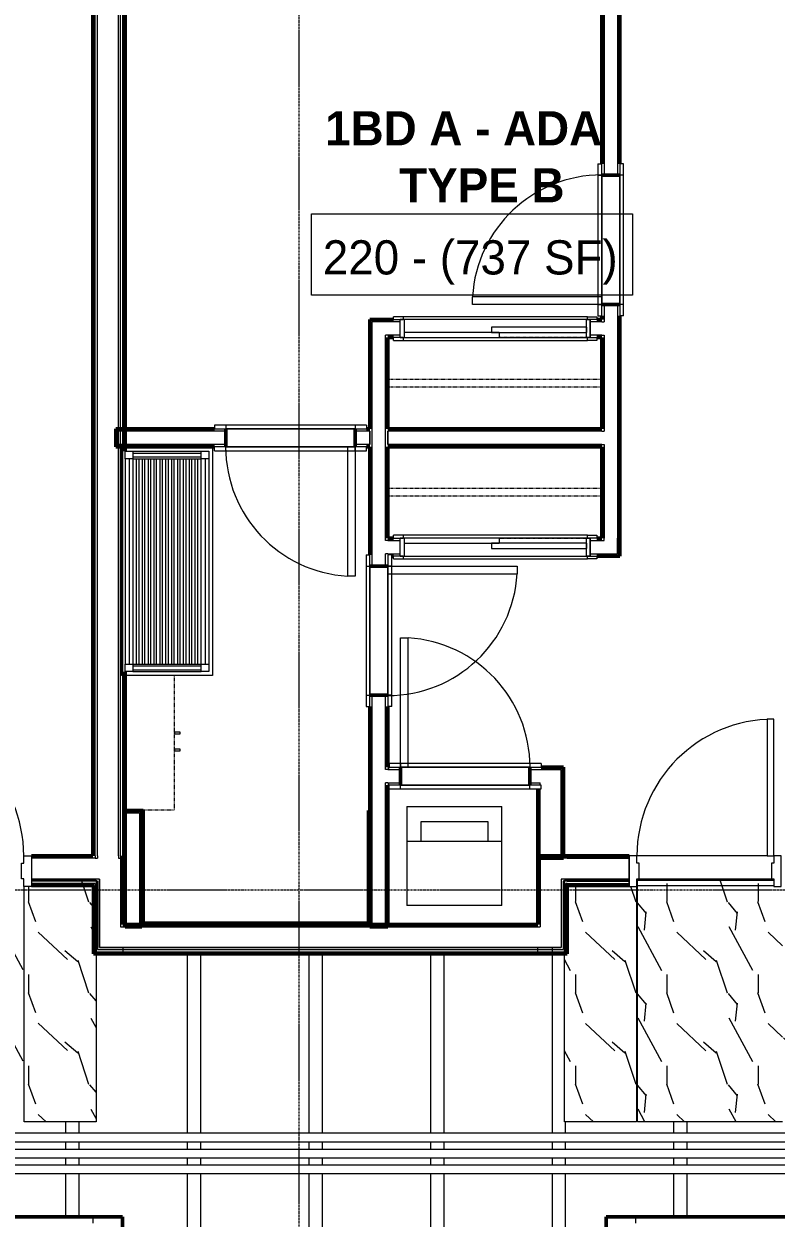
# Model space of a CAD drawing. Header units: inches. Extents: x -4235 to -464, y 9767 to 12359.
# Drawn here: x -3226.7 to -3028.8, y 10380.8 to 10695.2 of the extents above; entities that cross this region are included whole.
import ezdxf

# ---------------------------------------------------------------- set-up
doc = ezdxf.new("R2010")
doc.units = ezdxf.units.IN
doc.header["$MEASUREMENT"] = 0
doc.linetypes.add('Dash', pattern=[0.25, 0.125, -0.125])
doc.linetypes.add('Grid Line 1_2_', pattern=[0.875, 0.5, -0.125, 0.125, -0.125])
for name, color, linetype, lineweight in [('0-1', 7, 'Continuous', 5), ('0-2', 10, 'Continuous', 9), ('A-AREA-IDEN', 2, 'Continuous', 9), ('A-CLNG-1', 254, 'Continuous', 9), ('A-CLNG-2', 10, 'Continuous', 9), ('A-CLNG-PATT-1', 253, 'Continuous', 13), ('A-DOOR-1', 10, 'Continuous', 9), ('A-DOOR-2', 50, 'Continuous', 20), ('A-DOOR-FRAM-1', 10, 'Continuous', 9), ('A-DOOR-FRAM-3', 50, 'Continuous', 20), ('A-FLOR-3', 192, 'Continuous', 9), ('A-WALL-1', 7, 'Continuous', 50), ('A-WALL-2', 250, 'Continuous', 13), ('A-WALL-3', 10, 'Continuous', 9), ('A-WALL-4', 254, 'Continuous', 9), ('I-WALL-1', 7, 'Continuous', 50), ('I-WALL-2', 10, 'Continuous', 9), ('I-WALL-3', 254, 'Continuous', 9), ('P-PIPE-1', 10, 'Continuous', 9), ('P-SANR-FIXT-1', 10, 'Continuous', 9), ('Q-CASE-1', 254, 'Continuous', 9), ('Q-CASE-2', 10, 'Continuous', 9), ('Q-CASE-3', 254, 'Dash', 9), ('Q-CASE-4', 10, 'Dash', 9), ('Q-CASE-HDLN-1', 10, 'Dash', 9), ('Q-CASE-HDLN-2', 254, 'Dash', 9), ('S-BEAM', 12, 'Continuous', 9), ('S-GRID-1', 1, 'Grid Line 1_2_', 9)]:
    doc.layers.add(name, color=color, linetype=linetype, lineweight=lineweight)
doc.styles.add('Century Gothic', font='ufonts.com_century-gothic.ttf', dxfattribs={"height": 9})
doc.styles.add('Century Gothic_B', font='GOTHICB.TTF', dxfattribs={"height": 9})
pattern_1 = [(108.435, (6.24, 0), (-23.9995167, 47.999875), [9.107, -66.787]), (139.399, (3.36, 8.64), (-144.0005735, 119.9994401), [4.425, -216.844]), (136.848, (24, 11.52), (-360.00235884, 335.99803914), [10.527, -515.834]), (109.983, (16.32, 18.72), (-71.99926767, 192.0004429), [5.618, -275.295]), (90, (14.4, 0), (-24, 24), [4.8, -19.2]), (118.443, (14.4, 4.8), (168.00080613, -311.999948405), [13.101, -641.971]), (84.289, (8.16, 16.32), (-24.00143285, -215.9997167), [4.824, -236.373]), (129.806, (8.64, 21.12), (96.0006462, -119.9991583), [3.749, -183.697])]

# ---------------------------------------------------------------- blocks, each defined once
blk = doc.blocks.new('SWING - SINGLE - FLUSH - 2-10 x 6-8 - PRIVACY-3199405-BACKGROUND - RCP - 2ND FLOOR')
at = {"layer": 'A-DOOR-1'}
blk.add_arc((17, -2.38), 34.07, 180, 266.6343, dxfattribs=at)
at = {"layer": 'A-DOOR-2'}
for p, q in [((15, -2.38), (15, -36.38)), ((17, -2.38), (15, -2.38)), ((17, -2.38), (17, -36.38)), ((17, -36.38), (15, -36.38))]:
    blk.add_line(p, q, dxfattribs=at)
at = {"layer": 'A-DOOR-FRAM-1'}
for p, q in [((-17, 3.37), (-20, 3.37)), ((-20, 3.37), (-20, 2.37)), ((-17, 3.37), (-17, 2.37)), ((17, 3.37), (-17, 3.37)), ((20, 3.37), (17, 3.37)), ((17, 3.37), (17, 2.37)), ((20, 3.37), (20, 2.37)), ((-20, 2.37), (-17, 2.37)), ((-17, 2.37), (17, 2.37)), ((17, 2.37), (20, 2.37)), ((-17, -2.38), (-20, -2.38)), ((-20, -3.38), (-20, -2.38)), ((-17, -3.38), (-17, -2.38)), ((17, -2.38), (-17, -2.38)), ((20, -2.38), (17, -2.38)), ((17, -3.38), (17, -2.38)), ((20, -3.38), (20, -2.38)), ((-20, -3.38), (-17, -3.38)), ((-17, -3.38), (17, -3.38)), ((17, -3.38), (20, -3.38))]:
    blk.add_line(p, q, dxfattribs=at)
blk = doc.blocks.new('SLIDING - FLUSH - 4-0 x 6-8-3203583-BACKGROUND - RCP - 2ND FLOOR')
at = {"layer": 'A-DOOR-1'}
for p, q in [((-26.75, 2.5), (-26.75, 3.25)), ((-24.25, 3.25), (-26.75, 3.25)), ((24.25, 3.25), (-24.25, 3.25)), ((-24.25, 3.25), (-24.25, 2.5)), ((24.25, 2.5), (24.25, 3.25)), ((24.25, 3.25), (26.75, 3.25)), ((26.75, 3.25), (26.75, 2.5)), ((-26.75, 2.5), (-24.25, 2.5)), ((24, 0.5), (-1, 0.5)), ((-1, 0.5), (-1, -0.88)), ((24, 0.5), (24, -0.88)), ((26.75, 2.5), (24.25, 2.5)), ((-26.75, -3), (-26.75, -2.25)), ((-24.25, -2.25), (-26.75, -2.25)), ((-26.75, -3), (-24.25, -3)), ((-24.25, -2.25), (-24.25, -3)), ((-24.25, -3), (24.25, -3)), ((1, -0.88), (-24, -0.88)), ((-24, -0.88), (-24, -2.25)), ((-24, -2.25), (1, -2.25)), ((-1, -0.88), (24, -0.88)), ((1, -0.88), (1, -2.25)), ((24.25, -2.25), (26.75, -2.25)), ((24.25, -3), (24.25, -2.25)), ((26.75, -3), (24.25, -3)), ((26.75, -2.25), (26.75, -3))]:
    blk.add_line(p, q, dxfattribs=at)
at = {"layer": 'A-DOOR-FRAM-1'}
for p, q in [((-25, -2.25), (-25, 2.5)), ((-24, 2.5), (-25, 2.5)), ((24, 2.5), (-24, 2.5)), ((-24, 2.5), (-24, -2.25)), ((24, -2.25), (24, 2.5)), ((24, 2.5), (25, 2.5)), ((25, 2.5), (25, -2.25)), ((-25, -2.25), (-24, -2.25)), ((1, -2.25), (24, -2.25)), ((25, -2.25), (24, -2.25))]:
    blk.add_line(p, q, dxfattribs=at)
blk = doc.blocks.new('OD_CW_Closet - OD_CW_Closet-3086694-BACKGROUND - RCP - 2ND FLOOR')
at = {"layer": 'Q-CASE-HDLN-1'}
for p, q in [((27.75, 24), (4.75, 24)), ((0.74, 13), (57.01, 13)), ((0.74, 11), (57.01, 11))]:
    blk.add_line(p, q, dxfattribs=at)
at = {"layer": 'Q-CASE-HDLN-2'}
for p, q in [((2, 24), (0.74, 24)), ((0.74, 24), (0.74, 0)), ((4.75, 24), (4.5, 24)), ((57.01, 24), (55.5, 24)), ((57.01, 0), (57.01, 24)), ((0.74, 0), (57.01, 0))]:
    blk.add_line(p, q, dxfattribs=at)
blk = doc.blocks.new('OD_CW_Closet - OD_CW_Closet-V9-BACKGROUND - RCP - 2ND FLOOR')
at = {"layer": 'Q-CASE-HDLN-1'}
for p, q in [((0.74, 13), (57.01, 13)), ((0.74, 11), (57.01, 11)), ((4.75, 0), (27.75, 0))]:
    blk.add_line(p, q, dxfattribs=at)
at = {"layer": 'Q-CASE-HDLN-2'}
for p, q in [((57.01, 24), (0.74, 24)), ((0.74, 24), (0.74, 0)), ((57.01, 0), (57.01, 24)), ((0.74, 0), (2, 0)), ((55.5, 0), (57.01, 0))]:
    blk.add_line(p, q, dxfattribs=at)
blk = doc.blocks.new('SLIDING - FLUSH - 4-0 x 6-8-3203584-BACKGROUND - RCP - 2ND FLOOR')
at = {"layer": 'A-DOOR-1'}
for p, q in [((-26.75, 2.25), (-26.75, 3)), ((-24.25, 3), (-26.75, 3)), ((-26.75, 2.25), (-24.25, 2.25)), ((24.25, 3), (-24.25, 3)), ((-24.25, 3), (-24.25, 2.25)), ((1, 2.25), (-24, 2.25)), ((-24, 2.25), (-24, 0.88)), ((-24, 0.88), (1, 0.88)), ((24, 0.88), (-1, 0.88)), ((-1, 0.88), (-1, -0.5)), ((1, 2.25), (1, 0.88)), ((24, 0.88), (24, -0.5)), ((24.25, 2.25), (24.25, 3)), ((24.25, 3), (26.75, 3)), ((26.75, 2.25), (24.25, 2.25)), ((26.75, 3), (26.75, 2.25)), ((-26.75, -3.25), (-26.75, -2.5)), ((-24.25, -2.5), (-26.75, -2.5)), ((-24.25, -2.5), (-24.25, -3.25)), ((-1, -0.5), (24, -0.5)), ((24.25, -2.5), (26.75, -2.5)), ((24.25, -3.25), (24.25, -2.5)), ((26.75, -2.5), (26.75, -3.25)), ((-26.75, -3.25), (-24.25, -3.25)), ((-24.25, -3.25), (24.25, -3.25)), ((26.75, -3.25), (24.25, -3.25))]:
    blk.add_line(p, q, dxfattribs=at)
at = {"layer": 'A-DOOR-FRAM-1'}
for p, q in [((-24, 2.25), (-25, 2.25)), ((-25, -2.5), (-25, 2.25)), ((-24, 2.25), (-24, -2.5)), ((24, 2.25), (1, 2.25)), ((24, -2.5), (24, 2.25)), ((24, 2.25), (25, 2.25)), ((25, 2.25), (25, -2.5)), ((-25, -2.5), (-24, -2.5)), ((-24, -2.5), (24, -2.5)), ((25, -2.5), (24, -2.5))]:
    blk.add_line(p, q, dxfattribs=at)
blk = doc.blocks.new('Stacked Washer and Dryer - 26_x25_ - Private-1352637-BACKGROUND - RCP - 2ND FLOOR')
at = {"layer": 'P-SANR-FIXT-1'}
for p, q in [((26, 12.5), (0, 12.5)), ((0, -12.5), (0, 12.5)), ((16.90625, 12.5), (16.90625, -12.5)), ((26, 12.5), (26, -12.5)), ((16.90625, 8.75), (22.09375, 8.75)), ((22.09375, 8.75), (22.09375, -8.75)), ((22.09375, -8.75), (16.90625, -8.75)), ((0, -12.5), (26, -12.5))]:
    blk.add_line(p, q, dxfattribs=at)
blk = doc.blocks.new('Bath Vanity - Bath Vanity 60_-V79-BACKGROUND - RCP - 2ND FLOOR')
at = {"layer": 'Q-CASE-1'}
for p, q in [((-29.26, -1), (-29.26, 0)), ((-29.26, 0), (30.74, 0)), ((30.74, 0), (30.74, -1))]:
    blk.add_line(p, q, dxfattribs=at)
at = {"layer": 'Q-CASE-2'}
for p, q in [((-29.26, -24), (-29.26, -1)), ((-28.26, -3), (-28.26, -1)), ((-28.26, -1), (-26.26, -1)), ((-28.26, -3), (-28.26, -21)), ((-26.26, -3), (-28.26, -3)), ((-27.76, -3), (-27.76, -21)), ((-26.76, -3), (-26.76, -21)), ((27.74, -1), (-26.26, -1)), ((-26.26, -1), (-26.26, -3)), ((27.74, -2), (-26.26, -2)), ((27.74, -3), (-26.26, -3)), ((-26.26, -3), (-26.26, -21)), ((27.74, -3), (27.74, -1)), ((27.74, -1), (29.74, -1)), ((27.74, -3), (27.74, -21)), ((29.74, -3), (27.74, -3)), ((28.24, -3), (28.24, -21)), ((29.24, -3), (29.24, -21)), ((29.74, -1), (29.74, -3)), ((29.74, -3), (29.74, -21)), ((30.74, -1), (30.74, -24)), ((-26.26, -4), (27.74, -4)), ((27.74, -4.55), (-26.26, -4.55)), ((-26.26, -5.55), (27.74, -5.55)), ((27.74, -6.09), (-26.26, -6.09)), ((-26.26, -7.09), (27.74, -7.09)), ((27.74, -7.64), (-26.26, -7.64)), ((-26.26, -8.64), (27.74, -8.64)), ((27.74, -9.18), (-26.26, -9.18)), ((-26.26, -10.18), (27.74, -10.18)), ((27.74, -10.73), (-26.26, -10.73)), ((-26.26, -11.73), (27.74, -11.73)), ((27.74, -12.27), (-26.26, -12.27)), ((-26.26, -13.27), (27.74, -13.27)), ((27.74, -13.82), (-26.26, -13.82)), ((-26.26, -14.82), (27.74, -14.82)), ((27.74, -15.36), (-26.26, -15.36)), ((-26.26, -16.36), (27.74, -16.36)), ((27.74, -16.91), (-26.26, -16.91)), ((-26.26, -17.91), (27.74, -17.91)), ((27.74, -18.45), (-26.26, -18.45)), ((-28.26, -23), (-28.26, -21)), ((-28.26, -21), (-26.26, -21)), ((-26.26, -19.45), (27.74, -19.45)), ((27.74, -20), (-26.26, -20)), ((-26.26, -21), (27.74, -21)), ((-26.26, -21), (-26.26, -23)), ((27.74, -22), (-26.26, -22)), ((27.74, -23), (27.74, -21)), ((27.74, -21), (29.74, -21)), ((29.74, -21), (29.74, -23)), ((30.74, -24), (-29.26, -24)), ((-26.26, -23), (-28.26, -23)), ((27.74, -23), (-26.26, -23)), ((29.74, -23), (27.74, -23))]:
    blk.add_line(p, q, dxfattribs=at)
blk = doc.blocks.new('300 Series Wall Hung Cabinet_326 - 36_-V89-BACKGROUND - RCP - 2ND FLOOR')
at = {"layer": 'Q-CASE-2'}
for p, q in [((-2.01, -13.19), (-2.5, -13.19)), ((-2.5, -13.19), (-2.5, -14.69)), ((-2.5, -14.69), (-2.01, -14.69)), ((-2.01, -14.69), (-2.01, -13.19)), ((2.49, -13.19), (2, -13.19)), ((2, -13.19), (2, -14.69)), ((2, -14.69), (2.49, -14.69)), ((2.49, -14.69), (2.49, -13.19))]:
    blk.add_line(p, q, dxfattribs=at)
at = {"layer": 'Q-CASE-3'}
blk.add_line((17.37, -0.19), (-18, -0.19), dxfattribs=at)
at = {"layer": 'Q-CASE-4'}
for p, q in [((-18, -0.19), (-18, -13.19)), ((-18, -13.19), (17.37, -13.19))]:
    blk.add_line(p, q, dxfattribs=at)
blk = doc.blocks.new('CTR - 1st Phase - Unit Layouts_rvt-1-BACKGROUND - RCP - 2ND FLOOR')
at = {"layer": 'A-WALL-1'}
for p, q in [((-3074.67, 10658.34), (-3074.67, 10843.14)), ((-3069.92, 10843.14), (-3069.92, 10658.34)), ((-3069.92, 10655.34), (-3074.67, 10655.34)), ((-3074.67, 10621.34), (-3069.92, 10621.34)), ((-3074.67, 10617.34), (-3074.67, 10618.34)), ((-3069.92, 10618.34), (-3069.92, 10559.84)), ((-3135.7, 10588.59), (-3135.7, 10617.34)), ((-3135.7, 10617.34), (-3135.07, 10617.34)), ((-3135.07, 10617.34), (-3130.95, 10617.34)), ((-3130.95, 10617.34), (-3129.44, 10617.34)), ((-3075.94, 10617.34), (-3074.67, 10617.34)), ((-3130.95, 10612.59), (-3130.95, 10588.59)), ((-3129.44, 10612.59), (-3130.95, 10612.59)), ((-3074.67, 10612.59), (-3075.94, 10612.59)), ((-3074.67, 10588.59), (-3074.67, 10612.59)), ((-3202.57, 10588.59), (-3176.57, 10588.59)), ((-3202.57, 10587.96), (-3202.57, 10588.59)), ((-3202.57, 10584.46), (-3202.57, 10587.96)), ((-3173.57, 10588.59), (-3173.57, 10583.84)), ((-3139.57, 10583.84), (-3139.57, 10588.59)), ((-3136.57, 10588.59), (-3135.7, 10588.59)), ((-3130.95, 10588.59), (-3074.67, 10588.59)), ((-3202.57, 10583.84), (-3202.57, 10584.46)), ((-3176.57, 10583.84), (-3202.57, 10583.84)), ((-3135.7, 10583.84), (-3136.57, 10583.84)), ((-3135.7, 10555.46), (-3135.7, 10583.84)), ((-3130.95, 10583.84), (-3130.95, 10559.84)), ((-3074.67, 10583.84), (-3130.95, 10583.84)), ((-3074.67, 10559.84), (-3074.67, 10583.84)), ((-3130.95, 10559.84), (-3129.44, 10559.84)), ((-3075.94, 10559.84), (-3074.67, 10559.84)), ((-3069.92, 10559.84), (-3069.92, 10555.71)), ((-3069.92, 10555.71), (-3069.92, 10555.09)), ((-3130.95, 10552.46), (-3135.7, 10552.46)), ((-3129.44, 10555.09), (-3129.95, 10555.09)), ((-3069.92, 10555.09), (-3075.94, 10555.09)), ((-3135.7, 10518.46), (-3130.95, 10518.46)), ((-3135.7, 10457.54), (-3135.7, 10515.46)), ((-3130.95, 10515.46), (-3130.95, 10499.54)), ((-3130.95, 10499.54), (-3130.62, 10499.54)), ((-3127.62, 10499.54), (-3127.62, 10494.79)), ((-3093.62, 10494.79), (-3093.62, 10499.54)), ((-3090.62, 10499.54), (-3084.75, 10499.54)), ((-3084.75, 10499.54), (-3084.75, 10498.91)), ((-3084.75, 10498.91), (-3084.75, 10494.79)), ((-3130.95, 10494.79), (-3130.95, 10457.54)), ((-3130.62, 10494.79), (-3130.95, 10494.79)), ((-3091.5, 10475.54), (-3091.5, 10493.79)), ((-3084.75, 10494.79), (-3084.75, 10475.54)), ((-3200.07, 10457.54), (-3200.07, 10488.16)), ((-3200.07, 10488.16), (-3199.82, 10488.16)), ((-3199.82, 10488.16), (-3196.32, 10488.16)), ((-3196.32, 10488.16), (-3195.7, 10488.16)), ((-3195.7, 10488.16), (-3195.7, 10457.54)), ((-3195.7, 10458.51), (-3195.7, 10488.13)), ((-3195.7, 10488.13), (-3195.32, 10488.13)), ((-3195.32, 10488.13), (-3195.32, 10458.51)), ((-3136.07, 10458.51), (-3136.07, 10488.13)), ((-3136.07, 10488.13), (-3135.7, 10488.13)), ((-3135.7, 10488.13), (-3135.7, 10458.51)), ((-3084.75, 10475.54), (-3091.5, 10475.54)), ((-3195.7, 10458.13), (-3195.7, 10458.51)), ((-3135.7, 10458.13), (-3195.7, 10458.13)), ((-3195.32, 10458.51), (-3136.07, 10458.51)), ((-3135.7, 10458.51), (-3135.7, 10458.13)), ((-3199.82, 10457.54), (-3200.07, 10457.54)), ((-3196.32, 10457.54), (-3199.82, 10457.54)), ((-3195.7, 10457.54), (-3196.32, 10457.54)), ((-3135.07, 10457.54), (-3135.7, 10457.54)), ((-3131.57, 10457.54), (-3135.07, 10457.54)), ((-3130.95, 10457.54), (-3131.57, 10457.54))]:
    blk.add_line(p, q, dxfattribs=at)
at = {"layer": 'A-WALL-2'}
for p, q in [((-3074.05, 10842.51), (-3074.05, 10655.34)), ((-3070.55, 10842.51), (-3070.55, 10655.34)), ((-3074.05, 10621.34), (-3074.05, 10616.71)), ((-3070.55, 10621.34), (-3070.55, 10559.84)), ((-3135.07, 10552.46), (-3135.07, 10616.71)), ((-3131.57, 10616.71), (-3135.07, 10616.71)), ((-3130.95, 10616.71), (-3131.57, 10616.71)), ((-3127.69, 10616.71), (-3130.95, 10616.71)), ((-3074.67, 10616.71), (-3077.69, 10616.71)), ((-3074.67, 10616.71), (-3074.05, 10616.71)), ((-3131.57, 10559.21), (-3131.57, 10613.21)), ((-3130.95, 10613.21), (-3131.57, 10613.21)), ((-3127.69, 10613.21), (-3130.95, 10613.21)), ((-3074.67, 10613.21), (-3077.69, 10613.21)), ((-3074.67, 10613.21), (-3074.05, 10613.21)), ((-3074.05, 10613.21), (-3074.05, 10587.96)), ((-3173.57, 10587.96), (-3201.95, 10587.96)), ((-3201.95, 10587.96), (-3201.95, 10584.46)), ((-3135.7, 10587.96), (-3139.57, 10587.96)), ((-3135.7, 10584.46), (-3135.7, 10587.96)), ((-3135.7, 10587.96), (-3135.7, 10584.46)), ((-3130.95, 10587.96), (-3130.95, 10584.46)), ((-3074.67, 10587.96), (-3130.95, 10587.96)), ((-3130.95, 10584.46), (-3130.95, 10587.96)), ((-3074.67, 10587.96), (-3074.05, 10587.96)), ((-3173.57, 10584.46), (-3201.95, 10584.46)), ((-3135.7, 10584.46), (-3139.57, 10584.46)), ((-3074.67, 10584.46), (-3130.95, 10584.46)), ((-3074.67, 10584.46), (-3074.05, 10584.46)), ((-3074.05, 10584.46), (-3074.05, 10559.84)), ((-3130.95, 10559.21), (-3131.57, 10559.21)), ((-3130.95, 10559.21), (-3127.69, 10559.21)), ((-3077.69, 10559.21), (-3074.05, 10559.21)), ((-3074.05, 10559.21), (-3074.05, 10559.84)), ((-3070.55, 10559.21), (-3070.55, 10559.84)), ((-3070.55, 10555.71), (-3070.55, 10559.21)), ((-3130.95, 10555.71), (-3131.57, 10555.71)), ((-3131.57, 10552.46), (-3131.57, 10555.71)), ((-3130.95, 10555.71), (-3127.69, 10555.71)), ((-3077.69, 10555.71), (-3070.55, 10555.71)), ((-3135.07, 10458.16), (-3135.07, 10518.46)), ((-3131.57, 10498.91), (-3131.57, 10518.46)), ((-3130.95, 10498.91), (-3131.57, 10498.91)), ((-3130.95, 10498.91), (-3127.62, 10498.91)), ((-3093.62, 10498.91), (-3085.37, 10498.91)), ((-3085.37, 10495.41), (-3085.37, 10498.91)), ((-3131.57, 10458.16), (-3131.57, 10495.41)), ((-3130.95, 10495.41), (-3131.57, 10495.41)), ((-3130.95, 10495.41), (-3127.62, 10495.41)), ((-3093.62, 10495.41), (-3090.87, 10495.41)), ((-3090.87, 10494.79), (-3090.87, 10495.41)), ((-3085.37, 10494.79), (-3085.37, 10495.41)), ((-3090.87, 10475.54), (-3090.87, 10493.79)), ((-3085.37, 10475.54), (-3085.37, 10494.79)), ((-3199.82, 10488.16), (-3199.82, 10487.54)), ((-3199.82, 10488.16), (-3199.82, 10487.54)), ((-3199.82, 10487.54), (-3199.82, 10458.16)), ((-3199.82, 10487.54), (-3196.32, 10487.54)), ((-3196.32, 10487.54), (-3196.32, 10458.16)), ((-3199.82, 10458.16), (-3199.82, 10457.54)), ((-3199.82, 10458.16), (-3199.82, 10457.54)), ((-3196.32, 10458.16), (-3199.82, 10458.16)), ((-3135.07, 10458.16), (-3131.57, 10458.16))]:
    blk.add_line(p, q, dxfattribs=at)
at = {"layer": 'A-WALL-3'}
for p, q in [((-3074.67, 10655.34), (-3074.67, 10621.34)), ((-3069.92, 10621.34), (-3069.92, 10655.34)), ((-3127.69, 10612.59), (-3127.69, 10617.34)), ((-3077.69, 10612.59), (-3077.69, 10617.34)), ((-3139.57, 10588.59), (-3173.57, 10588.59)), ((-3173.57, 10583.84), (-3139.57, 10583.84)), ((-3127.69, 10555.09), (-3127.69, 10559.84)), ((-3077.69, 10555.09), (-3077.69, 10559.84)), ((-3135.7, 10552.46), (-3135.7, 10518.46)), ((-3130.95, 10518.46), (-3130.95, 10552.46)), ((-3093.62, 10499.54), (-3127.62, 10499.54)), ((-3127.62, 10494.79), (-3093.62, 10494.79))]:
    blk.add_line(p, q, dxfattribs=at)
at = {"layer": 'A-WALL-4'}
for p, q in [((-3074.67, 10655.34), (-3069.92, 10655.34)), ((-3074.67, 10621.34), (-3069.92, 10621.34)), ((-3173.57, 10583.84), (-3173.57, 10588.59)), ((-3139.57, 10583.84), (-3139.57, 10588.59)), ((-3130.95, 10552.46), (-3135.7, 10552.46)), ((-3130.95, 10518.46), (-3135.7, 10518.46)), ((-3127.62, 10499.54), (-3127.62, 10494.79)), ((-3093.62, 10499.54), (-3093.62, 10494.79))]:
    blk.add_line(p, q, dxfattribs=at)
at = {"layer": '0-2'}
for name, p, rotation in [('SWING - SINGLE - FLUSH - 2-10 x 6-8 - PRIVACY-3199405-BACKGROUND - RCP - 2ND FLOOR', (-3072.3, 10638.34), 269.9999999999845), ('OD_CW_Closet - OD_CW_Closet-V9-BACKGROUND - RCP - 2ND FLOOR', (-3073.94, 10612.59), 180), ('Bath Vanity - Bath Vanity 60_-V79-BACKGROUND - RCP - 2ND FLOOR', (-3201.07, 10552.93), 89.99999999986643), ('OD_CW_Closet - OD_CW_Closet-3086694-BACKGROUND - RCP - 2ND FLOOR', (-3073.94, 10583.84), 180), ('SWING - SINGLE - FLUSH - 2-10 x 6-8 - PRIVACY-3199405-BACKGROUND - RCP - 2ND FLOOR', (-3133.32, 10535.46), 89.99999999991647), ('SWING - SINGLE - FLUSH - 2-10 x 6-8 - PRIVACY-3199405-BACKGROUND - RCP - 2ND FLOOR', (-3110.62, 10497.16), 180), ('300 Series Wall Hung Cabinet_326 - 36_-V89-BACKGROUND - RCP - 2ND FLOOR', (-3200.26, 10506.29), 89.9999999999676), ('Stacked Washer and Dryer - 26_x25_ - Private-1352637-BACKGROUND - RCP - 2ND FLOOR', (-3113.44, 10463.16), 89.99999999991905)]:
    blk.add_blockref(name, p, dxfattribs=dict(at, rotation=rotation))
for name, p in [('SLIDING - FLUSH - 4-0 x 6-8-3203583-BACKGROUND - RCP - 2ND FLOOR', (-3102.69, 10614.84)), ('SWING - SINGLE - FLUSH - 2-10 x 6-8 - PRIVACY-3199405-BACKGROUND - RCP - 2ND FLOOR', (-3156.57, 10586.21)), ('SLIDING - FLUSH - 4-0 x 6-8-3203584-BACKGROUND - RCP - 2ND FLOOR', (-3102.69, 10557.59))]:
    blk.add_blockref(name, p, dxfattribs=at)
blk = doc.blocks.new('HOLLOW METAL - UNIT DOOR-2191979-BACKGROUND - RCP - 2ND FLOOR')
at = {"layer": 'A-DOOR-1'}
blk.add_arc((18, 4.125), 36, 90, 180, dxfattribs=at)
at = {"layer": 'A-DOOR-2'}
for p, q in [((18, 40.125), (16.25, 40.125)), ((16.25, 40.125), (16.25, 4.125)), ((18, 4.125), (18, 40.125)), ((16.25, 4.125), (18, 4.125))]:
    blk.add_line(p, q, dxfattribs=at)
at = {"layer": 'A-DOOR-FRAM-3'}
for p, q in [((-18, 4.125), (-20, 4.125)), ((-20, 4.125), (-20, -3.875)), ((-18, 2.1875), (-18, 4.125)), ((18, 4.125), (18, 2.1875)), ((20, 4.125), (18, 4.125)), ((20, -3.875), (20, 4.125)), ((-17.375, 2.1875), (-18, 2.1875)), ((-17.375, -1.9375), (-17.375, 2.1875)), ((18, 2.1875), (17.375, 2.1875)), ((17.375, 2.1875), (17.375, -1.9375)), ((-18, -3.875), (-18, -1.9375)), ((-18, -1.9375), (-17.375, -1.9375)), ((17.375, -1.9375), (18, -1.9375)), ((18, -1.9375), (18, -3.875)), ((-20, -3.875), (-18, -3.875)), ((18, -3.875), (20, -3.875))]:
    blk.add_line(p, q, dxfattribs=at)
blk = doc.blocks.new('HOLLOW METAL - UNIT DOOR-2191980-BACKGROUND - RCP - 2ND FLOOR')
at = {"layer": 'A-DOOR-1'}
blk.add_arc((18, -4.125), 36, 180, 270, dxfattribs=at)
at = {"layer": 'A-DOOR-2'}
for p, q in [((16.25, -4.125), (18, -4.125)), ((16.25, -40.125), (16.25, -4.125)), ((18, -4.125), (18, -40.125)), ((18, -40.125), (16.25, -40.125))]:
    blk.add_line(p, q, dxfattribs=at)
at = {"layer": 'A-DOOR-FRAM-3'}
for p, q in [((-20, 3.875), (-18, 3.875)), ((-20, -4.125), (-20, 3.875)), ((-18, 3.875), (-18, 1.9375)), ((18, 3.875), (20, 3.875)), ((18, 1.9375), (18, 3.875)), ((20, 3.875), (20, -4.125)), ((-18, 1.9375), (-17.375, 1.9375)), ((-17.375, 1.9375), (-17.375, -2.1875)), ((17.375, 1.9375), (18, 1.9375)), ((17.375, -2.1875), (17.375, 1.9375)), ((-18, -2.1875), (-18, -4.125)), ((-17.375, -2.1875), (-18, -2.1875)), ((18, -2.1875), (17.375, -2.1875)), ((18, -4.125), (18, -2.1875)), ((-18, -4.125), (-20, -4.125)), ((20, -4.125), (18, -4.125))]:
    blk.add_line(p, q, dxfattribs=at)
blk = doc.blocks.new('CTR - 1st Phase - Common Walls_rvt-1-BACKGROUND - RCP - 2ND FLOOR')
at = {"layer": 'A-CLNG-PATT-1'}
h = blk.add_hatch(dxfattribs=at)
h.set_pattern_fill('FP_3', color=256, style=0, pattern_type=2)
h.set_pattern_definition(pattern_1)
h.paths.add_polyline_path([(-3284.29, 10406.19), (-3265.34, 10406.19), (-3265.34, 10449.16), (-3284.29, 10449.16), (-3284.29, 10412.4)], flags=0)
h.paths.add_polyline_path([(-3207.74, 10406.19), (-3207.74, 10469.8), (-3224.77, 10469.8), (-3224.77, 10468.16), (-3226.69, 10468.16), (-3226.69, 10406.19), (-3220.01, 10406.19)], flags=0)
h.paths.add_polyline_path([(-3226.94, 10406.19), (-3226.94, 10469.8), (-3262.77, 10469.8), (-3262.77, 10468.16), (-3264.77, 10468.16), (-3264.77, 10469.8), (-3265.09, 10469.8), (-3265.09, 10406.19), (-3234.02, 10406.19)], flags=0)
h = blk.add_hatch(dxfattribs=at)
h.set_pattern_fill('FP_3', color=256, style=0, pattern_type=2)
h.set_pattern_definition(pattern_1)
h.paths.add_polyline_path([(-3026.86, 10406.19), (-3007.91, 10406.19), (-3007.91, 10449.16), (-3026.86, 10449.16), (-3026.86, 10412.4)], flags=0)
h.paths.add_polyline_path([(-3084.46, 10406.19), (-3065.51, 10406.19), (-3065.51, 10468.16), (-3067.42, 10468.16), (-3067.42, 10469.8), (-3084.46, 10469.8), (-3084.46, 10412.4)], flags=0)
h.paths.add_polyline_path([(-3037.81, 10406.19), (-3027.11, 10406.19), (-3027.11, 10469.8), (-3027.42, 10469.8), (-3027.42, 10468.16), (-3029.42, 10468.16), (-3029.42, 10469.8), (-3065.26, 10469.8), (-3065.26, 10406.19), (-3051.82, 10406.19)], flags=0)
at = {"layer": 'A-CLNG-1'}
for p, q in [((-3224.77, 10469.8), (-3207.74, 10469.8)), ((-3207.74, 10469.8), (-3207.74, 10450.41)), ((-3084.46, 10469.8), (-3067.42, 10469.8)), ((-3084.46, 10450.41), (-3084.46, 10469.8)), ((-3065.26, 10469.8), (-3029.42, 10469.8)), ((-3065.26, 10468.41), (-3065.26, 10469.8))]:
    blk.add_line(p, q, dxfattribs=at)
at = {"layer": 'A-CLNG-2'}
for p, q in [((-3226.69, 10406.19), (-3226.69, 10468.16)), ((-3065.51, 10468.16), (-3065.51, 10406.19)), ((-3065.26, 10406.19), (-3065.26, 10468.41)), ((-3207.74, 10450.41), (-3207.74, 10406.19)), ((-3084.46, 10406.19), (-3084.46, 10450.41)), ((-3207.74, 10406.19), (-3226.69, 10406.19)), ((-3065.51, 10406.19), (-3084.46, 10406.19)), ((-3027.11, 10406.19), (-3065.26, 10406.19))]:
    blk.add_line(p, q, dxfattribs=at)
at = {"layer": 'A-WALL-2'}
for p, q in [((-3207.95, 10476.16), (-3207.95, 10843.14)), ((-3207.32, 10476.16), (-3207.32, 10843.14)), ((-3201.82, 10476.16), (-3201.82, 10843.14)), ((-3201.32, 10476.16), (-3201.32, 10843.14)), ((-3200.7, 10476.16), (-3200.7, 10843.14)), ((-3208.45, 10475.54), (-3224.77, 10475.54)), ((-3207.95, 10475.54), (-3208.45, 10475.54)), ((-3207.95, 10476.16), (-3207.95, 10475.54)), ((-3207.95, 10475.54), (-3207.32, 10475.54)), ((-3207.32, 10476.16), (-3207.32, 10475.54)), ((-3201.82, 10476.16), (-3201.82, 10475.54)), ((-3201.82, 10475.54), (-3201.32, 10475.54)), ((-3201.32, 10476.16), (-3201.32, 10475.54)), ((-3201.32, 10475.54), (-3201.32, 10457.54)), ((-3085.37, 10475.54), (-3090.87, 10475.54)), ((-3090.87, 10475.54), (-3090.87, 10457.54)), ((-3083.75, 10475.54), (-3085.37, 10475.54)), ((-3083.75, 10475.54), (-3067.42, 10475.54)), ((-3208.45, 10470.04), (-3224.77, 10470.04)), ((-3208.45, 10469.54), (-3224.77, 10469.54)), ((-3208.45, 10468.91), (-3224.77, 10468.91)), ((-3207.32, 10470.04), (-3208.45, 10470.04)), ((-3207.95, 10469.54), (-3208.45, 10469.54)), ((-3208.45, 10468.91), (-3208.45, 10468.41)), ((-3207.95, 10468.91), (-3208.45, 10468.91)), ((-3207.32, 10469.54), (-3207.95, 10469.54)), ((-3207.95, 10468.91), (-3207.95, 10450.91)), ((-3206.82, 10470.04), (-3207.32, 10470.04)), ((-3207.32, 10469.54), (-3207.32, 10451.54)), ((-3206.82, 10470.04), (-3206.82, 10452.04)), ((-3084.87, 10470.04), (-3085.37, 10470.04)), ((-3085.37, 10470.04), (-3085.37, 10452.04)), ((-3083.75, 10470.04), (-3084.87, 10470.04)), ((-3084.25, 10469.54), (-3084.87, 10469.54)), ((-3084.87, 10469.54), (-3084.87, 10451.54)), ((-3083.75, 10469.54), (-3084.25, 10469.54)), ((-3083.75, 10468.91), (-3084.25, 10468.91)), ((-3084.25, 10468.91), (-3084.25, 10450.91)), ((-3083.75, 10470.04), (-3067.42, 10470.04)), ((-3083.75, 10469.54), (-3067.42, 10469.54)), ((-3083.75, 10468.41), (-3083.75, 10468.91)), ((-3083.75, 10468.91), (-3067.42, 10468.91)), ((-3201.32, 10457.54), (-3200.7, 10457.54)), ((-3200.7, 10457.54), (-3091.5, 10457.54)), ((-3091.5, 10457.54), (-3090.87, 10457.54)), ((-3207.32, 10451.54), (-3206.82, 10451.54)), ((-3206.82, 10452.04), (-3201.32, 10452.04)), ((-3206.82, 10451.54), (-3200.7, 10451.54)), ((-3201.32, 10452.04), (-3200.7, 10452.04)), ((-3200.7, 10452.04), (-3091.5, 10452.04)), ((-3200.7, 10451.54), (-3091.5, 10451.54)), ((-3091.5, 10452.04), (-3090.87, 10452.04)), ((-3091.5, 10451.54), (-3085.37, 10451.54)), ((-3090.87, 10452.04), (-3085.37, 10452.04)), ((-3085.37, 10451.54), (-3084.87, 10451.54)), ((-3207.95, 10450.91), (-3207.32, 10450.91)), ((-3207.32, 10450.91), (-3200.7, 10450.91)), ((-3200.7, 10450.91), (-3091.5, 10450.91)), ((-3091.5, 10450.91), (-3084.87, 10450.91)), ((-3084.87, 10450.91), (-3084.25, 10450.91))]:
    blk.add_line(p, q, dxfattribs=at)
at = {"layer": 'I-WALL-1'}
for p, q in [((-3208.57, 10476.16), (-3208.57, 10843.14)), ((-3200.07, 10843.14), (-3200.07, 10582.66)), ((-3200.07, 10524.66), (-3200.07, 10476.16)), ((-3224.77, 10476.16), (-3208.57, 10476.16)), ((-3200.07, 10476.16), (-3200.7, 10476.16)), ((-3200.7, 10476.16), (-3200.7, 10458.16)), ((-3091.5, 10458.16), (-3091.5, 10476.16)), ((-3091.5, 10476.16), (-3090.87, 10476.16)), ((-3090.87, 10476.16), (-3083.75, 10476.16)), ((-3083.75, 10476.16), (-3067.42, 10476.16)), ((-3208.45, 10468.41), (-3224.77, 10468.41)), ((-3208.45, 10450.41), (-3208.45, 10468.41)), ((-3067.42, 10468.41), (-3083.75, 10468.41)), ((-3083.75, 10468.41), (-3083.75, 10450.41)), ((-3200.7, 10458.16), (-3091.5, 10458.16)), ((-3207.95, 10450.41), (-3208.45, 10450.41)), ((-3200.7, 10450.41), (-3207.95, 10450.41)), ((-3091.5, 10450.41), (-3200.7, 10450.41)), ((-3084.25, 10450.41), (-3091.5, 10450.41)), ((-3083.75, 10450.41), (-3084.25, 10450.41)), ((-3342.97, 10381.16), (-3208.5, 10381.16)), ((-3208.5, 10381.16), (-3201.25, 10381.16)), ((-3201.25, 10381.16), (-3200.75, 10381.16)), ((-3200.75, 10381.16), (-3200.75, 10363.16)), ((-3073.5, 10363.16), (-3073.5, 10381.16)), ((-3073.5, 10381.16), (-3073, 10381.16)), ((-3073, 10381.16), (-3065.75, 10381.16)), ((-3065.75, 10381.16), (-2805.27, 10381.16))]:
    blk.add_line(p, q, dxfattribs=at)
at = {"layer": 'I-WALL-2'}
for p, q in [((-3224.77, 10476.16), (-3224.77, 10468.41)), ((-3067.42, 10468.41), (-3067.42, 10476.16)), ((-3031.17, 10476.16), (-3065.42, 10476.16)), ((-3065.42, 10468.41), (-3029.42, 10468.41)), ((-3200.7, 10452.04), (-3200.7, 10450.41)), ((-3200.7, 10452.04), (-3200.7, 10450.41)), ((-3091.5, 10450.41), (-3091.5, 10452.04)), ((-3091.5, 10450.41), (-3091.5, 10452.04)), ((-3208.5, 10379.54), (-3208.5, 10381.16)), ((-3208.5, 10379.54), (-3208.5, 10381.16)), ((-3065.75, 10381.16), (-3065.75, 10379.54)), ((-3065.75, 10381.16), (-3065.75, 10379.54))]:
    blk.add_line(p, q, dxfattribs=at)
at = {"layer": 'I-WALL-3'}
for p, q in [((-3065.26, 10468.41), (-3065.42, 10468.41)), ((-3207.74, 10450.41), (-3200.7, 10450.41)), ((-3091.5, 10450.41), (-3200.7, 10450.41)), ((-3091.5, 10450.41), (-3084.46, 10450.41)), ((-3342.97, 10381.16), (-3208.5, 10381.16)), ((-3200.75, 10381.16), (-3208.5, 10381.16)), ((-3200.75, 10381.16), (-3200.75, 10363.16)), ((-3073.5, 10363.16), (-3073.5, 10381.16)), ((-3065.75, 10381.16), (-3073.5, 10381.16)), ((-3065.75, 10381.16), (-2805.27, 10381.16))]:
    blk.add_line(p, q, dxfattribs=at)
at = {"layer": 'P-PIPE-1'}
for p, q in [((-3435.32, 10403.25), (-2798.23, 10403.25)), ((-2798.23, 10400.87), (-3435.32, 10400.87)), ((-3435.32, 10399.01), (-2798.23, 10399.01)), ((-2798.23, 10396.63), (-3435.32, 10396.63)), ((-3435.32, 10394.88), (-2798.23, 10394.88)), ((-2798.23, 10392.5), (-3435.32, 10392.5))]:
    blk.add_line(p, q, dxfattribs=at)
at = {"layer": '0-2', "rotation": 180}
blk.add_blockref('HOLLOW METAL - UNIT DOOR-2191980-BACKGROUND - RCP - 2ND FLOOR', (-3244.77, 10472.04), dxfattribs=at)
at = {"layer": '0-2'}
blk.add_blockref('HOLLOW METAL - UNIT DOOR-2191979-BACKGROUND - RCP - 2ND FLOOR', (-3047.42, 10472.04), dxfattribs=at)
blk = doc.blocks.new('Dimension Lumber - LVL - 3_5X5_5-V224-BACKGROUND - RCP - 2ND FLOOR')
at = {"layer": 'S-BEAM'}
for p, q in [((-45.37, 1.75), (-45.37, -1.75)), ((-45.37, 1.75), (-45.13, 1.75)), ((-45.1, 1.75), (-33.76, 1.75)), ((-31.39, 1.75), (-29.63, 1.75)), ((-27.26, 1.75), (-25.39, 1.75)), ((-23.02, 1.75), (-20.07, 1.75)), ((43.53, 1.75), (43.78, 1.75)), ((-45.37, -1.75), (-45.11, -1.75)), ((-45.1, -1.75), (-33.76, -1.75)), ((-31.39, -1.75), (-29.63, -1.75)), ((-27.26, -1.75), (-25.39, -1.75)), ((-23.02, -1.75), (-20.07, -1.75)), ((43.53, -1.75), (43.78, -1.75))]:
    blk.add_line(p, q, dxfattribs=at)
blk = doc.blocks.new('Dimension Lumber - LVL - 3_5X5_5-V225-BACKGROUND - RCP - 2ND FLOOR')
at = {"layer": 'S-BEAM'}
for p, q in [((-43.78, 1.75), (-42.15, 1.75)), ((-42.15, 1.75), (-12.81, 1.75)), ((-10.44, 1.75), (-8.68, 1.75)), ((-6.31, 1.75), (-4.44, 1.75)), ((-2.07, 1.75), (45.1, 1.75)), ((45.1, 1.75), (45.37, 1.75)), ((45.37, -1.75), (45.37, 1.75)), ((-41.9, -1.75), (-12.81, -1.75)), ((-10.44, -1.75), (-8.68, -1.75)), ((-6.31, -1.75), (-4.44, -1.75)), ((-2.07, -1.75), (45.1, -1.75)), ((45.1, -1.75), (45.37, -1.75))]:
    blk.add_line(p, q, dxfattribs=at)
blk = doc.blocks.new('Dimension Lumber - LVL - 3_5X5_5-V226-BACKGROUND - RCP - 2ND FLOOR')
at = {"layer": 'S-BEAM'}
for p, q in [((-43.78, 1.75), (-42.15, 1.75)), ((-42.15, 1.75), (-12.81, 1.75)), ((-10.44, 1.75), (-8.68, 1.75)), ((-6.31, 1.75), (-4.44, 1.75)), ((-2.07, 1.75), (45.1, 1.75)), ((45.1, 1.75), (45.37, 1.75)), ((45.37, -1.75), (45.37, 1.75)), ((-43.78, -1.75), (-42.15, -1.75)), ((-42.15, -1.75), (-12.81, -1.75)), ((-10.44, -1.75), (-8.68, -1.75)), ((-6.31, -1.75), (-4.44, -1.75)), ((-2.07, -1.75), (45.1, -1.75)), ((45.1, -1.75), (45.36, -1.75))]:
    blk.add_line(p, q, dxfattribs=at)
blk = doc.blocks.new('Dimension Lumber - LVL - 3_5X5_5-V227-BACKGROUND - RCP - 2ND FLOOR')
at = {"layer": 'S-BEAM'}
for p, q in [((-43.78, 1.75), (-42.15, 1.75)), ((-42.15, 1.75), (-12.81, 1.75)), ((-10.44, 1.75), (-8.68, 1.75)), ((-6.31, 1.75), (-4.44, 1.75)), ((-2.07, 1.75), (45.1, 1.75)), ((45.1, 1.75), (45.37, 1.75)), ((45.37, -1.75), (45.37, 1.75)), ((-43.78, -1.75), (-42.15, -1.75)), ((-42.15, -1.75), (-12.81, -1.75)), ((-10.44, -1.75), (-8.68, -1.75)), ((-6.31, -1.75), (-4.44, -1.75)), ((-2.07, -1.75), (45.1, -1.75)), ((45.1, -1.75), (45.37, -1.75))]:
    blk.add_line(p, q, dxfattribs=at)
blk = doc.blocks.new('Dimension Lumber - LVL - 3_5X5_5-2690764-BACKGROUND - RCP - 2ND FLOOR')
at = {"layer": 'S-BEAM'}
for p, q in [((-54.25, 1.75), (-52.63, 1.75)), ((-52.63, 1.75), (-23.29, 1.75)), ((-20.91, 1.75), (-19.16, 1.75)), ((-16.78, 1.75), (-14.92, 1.75)), ((-12.54, 1.75), (34.63, 1.75)), ((34.63, 1.75), (36.25, 1.75)), ((-54.25, -1.75), (-52.63, -1.75)), ((-52.63, -1.75), (-23.29, -1.75)), ((-20.91, -1.75), (-19.16, -1.75)), ((-16.78, -1.75), (-14.92, -1.75)), ((-12.54, -1.75), (-9.6, -1.75)), ((54.01, -1.75), (54.25, -1.75))]:
    blk.add_line(p, q, dxfattribs=at)
blk = doc.blocks.new('Dimension Lumber - LVL - 3_5X5_5-2690763-BACKGROUND - RCP - 2ND FLOOR')
at = {"layer": 'S-BEAM'}
for p, q in [((-45.37, 1.75), (-45.37, -1.75)), ((-45.37, 1.75), (-45.1, 1.75)), ((-45.1, 1.75), (-33.76, 1.75)), ((-31.39, 1.75), (-29.63, 1.75)), ((-27.26, 1.75), (-25.39, 1.75)), ((-23.02, 1.75), (-20.07, 1.75)), ((43.53, 1.75), (43.78, 1.75)), ((-45.37, -1.75), (-45.1, -1.75)), ((-45.1, -1.75), (-33.76, -1.75)), ((-31.39, -1.75), (-29.63, -1.75)), ((-27.26, -1.75), (-25.39, -1.75)), ((-23.02, -1.75), (-20.07, -1.75)), ((43.53, -1.75), (43.78, -1.75))]:
    blk.add_line(p, q, dxfattribs=at)

msp = doc.modelspace()

# ---------------------------------------------------------------- linework, layer by layer
at = {"layer": 'A-AREA-IDEN', "flags": 128}
msp.add_lwpolyline([(-3151.07, 10645.21), (-3066.57, 10645.21), (-3066.57, 10623.72), (-3151.07, 10623.72)], close=True, dxfattribs=at)
at = {"layer": 'A-FLOR-3'}
for p, q in [((-3206.82, 10470.04), (-3224.77, 10470.04)), ((-3206.82, 10452.04), (-3206.82, 10470.04)), ((-3067.42, 10470.04), (-3085.37, 10470.04)), ((-3085.37, 10470.04), (-3085.37, 10452.04)), ((-3029.42, 10470.04), (-3065.42, 10470.04)), ((-3065.42, 10468.79), (-3065.26, 10468.79)), ((-3085.37, 10452.04), (-3206.82, 10452.04)), ((-3207.74, 10450.79), (-3087.67, 10450.79))]:
    msp.add_line(p, q, dxfattribs=at)
at = {"layer": 'S-GRID-1'}
for p, q in [((-3154.32, 9836.18), (-3154.32, 12309.48)), ((-464.45, 10467.19), (-4185.7, 10467.19))]:
    msp.add_line(p, q, dxfattribs=at)

# ---------------------------------------------------------------- block references
at = {"layer": '0-1'}
for name in ['CTR - 1st Phase - Unit Layouts_rvt-1-BACKGROUND - RCP - 2ND FLOOR', 'CTR - 1st Phase - Common Walls_rvt-1-BACKGROUND - RCP - 2ND FLOOR']:
    msp.add_blockref(name, (0, 0), dxfattribs=at)
at = {"layer": 'S-BEAM'}
for name, p, rotation in [('Dimension Lumber - LVL - 3_5X5_5-V224-BACKGROUND - RCP - 2ND FLOOR', (-3213.92, 10426.26), 90.00000000000087), ('Dimension Lumber - LVL - 3_5X5_5-2690764-BACKGROUND - RCP - 2ND FLOOR', (-3085.92, 10415.79), 90.00000000000071), ('Dimension Lumber - LVL - 3_5X5_5-2690763-BACKGROUND - RCP - 2ND FLOOR', (-3053.92, 10426.26), 90.00000000000064), ('Dimension Lumber - LVL - 3_5X5_5-V225-BACKGROUND - RCP - 2ND FLOOR', (-3181.92, 10405.31), 90.00000000000044), ('Dimension Lumber - LVL - 3_5X5_5-V226-BACKGROUND - RCP - 2ND FLOOR', (-3149.92, 10405.31), 90.00000000000044), ('Dimension Lumber - LVL - 3_5X5_5-V227-BACKGROUND - RCP - 2ND FLOOR', (-3117.92, 10405.31), 90.00000000000044)]:
    msp.add_blockref(name, p, dxfattribs=dict(at, rotation=rotation))

# ---------------------------------------------------------------- texts
at = {"layer": 'A-AREA-IDEN', "char_height": 9, "attachment_point": 1}
for s, insert, width, style in [('1BD A - ADA', (-3147.45, 10672.19), 93.324, 'Century Gothic_B'), ('TYPE B', (-3127.95, 10657.19), 46.359, 'Century Gothic_B'), ('220 - (737 SF)', (-3148.07, 10638.21), 94.839, 'Century Gothic')]:
    msp.add_mtext(s, dxfattribs=dict(at, insert=insert, width=width, style=style))

doc.saveas('drawing.dxf')
